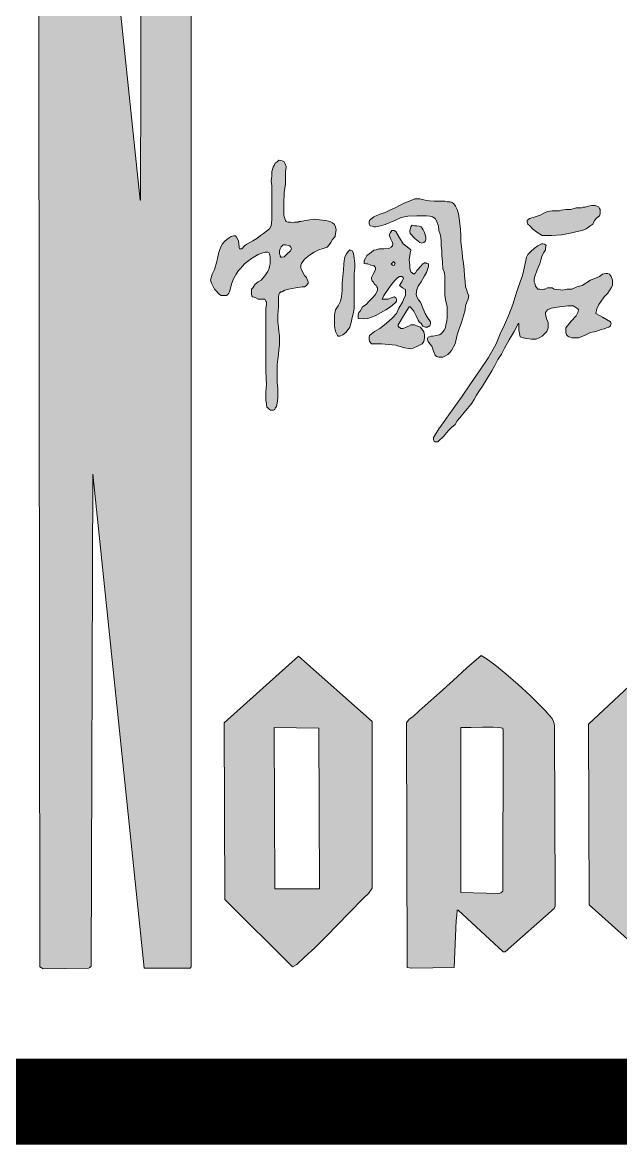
# Model space of a CAD drawing. Extents: x 24843 to 27502, y -10108 to -7552.
# Drawn here: x 27286.86 to 27293.83, y -9353.88 to -9340.81 of the extents above; entities that cross this region are included whole.
import ezdxf

# ---------------------------------------------------------------- set-up
doc = ezdxf.new("R2010")
doc.units = 0
doc.layers.get('0').update_dxf_attribs({"linetype": 'CONTINUOUS'})

msp = doc.modelspace()

# ---------------------------------------------------------------- hatches: boundary and pattern name
h = msp.add_hatch(color=1)
h.paths.add_polyline_path([(27294.898, -9348.321), (27295.324, -9348.643, 1.781679), (27283.007, -9345.907), (27283.402, -9345.392, -1.737502)])
h.paths.add_polyline_path([(27283.943, -9346.736), (27283.712, -9347.4, 0.097177), (27285.646, -9349.488), (27285.646, -9348.818, -0.098964)])
for points in [[(27288.83, -9337.076), (27288.83, -9337.042), (27288.823, -9337), (27288.83, -9336.909), (27288.823, -9336.819), (27288.802, -9336.806), (27288.781, -9336.799), (27288.72, -9336.812), (27288.657, -9336.827), (27288.601, -9336.846), (27288.587, -9336.846), (27288.566, -9336.854), (27288.531, -9336.854), (27288.504, -9336.862), (27288.427, -9336.875), (27288.35, -9336.903), (27288.33, -9336.903), (27288.302, -9336.909), (27288.274, -9336.924), (27288.261, -9336.938), (27288.253, -9336.965), (27288.253, -9336.993), (27288.24, -9342.875), (27288.233, -9342.875), (27287.649, -9337.258), (27287.649, -9337.195), (27287.625, -9337.14), (27287.592, -9337.153), (27287.565, -9337.167), (27287.46, -9337.208), (27287.294, -9337.285), (27287.211, -9337.321), (27287.134, -9337.355), (27287.079, -9337.39), (27287.058, -9337.41), (27287.051, -9337.458), (27287.051, -9337.507), (27287.064, -9351.81), (27287.106, -9351.831), (27287.634, -9351.824), (27287.649, -9351.818), (27287.662, -9351.803), (27287.683, -9346.067), (27288.281, -9351.824), (27288.796, -9351.824), (27288.817, -9351.824), (27288.83, -9351.81)], [(27294.073, -9350.378), (27295.143, -9350.378), (27295.143, -9349.745), (27294.073, -9349.745), (27294.073, -9349.036), (27295.151, -9349.015), (27295.151, -9349.008), (27295.137, -9348.994), (27294.288, -9348.209), (27293.461, -9348.98), (27293.468, -9351.086), (27294.282, -9351.818), (27295.143, -9351.038), (27294.073, -9351.038)]]:
    msp.add_hatch(color=0).paths.add_polyline_path(points)
h = msp.add_hatch(color=0)
h.paths.add_polyline_path([(27290.172, -9343.779), (27290.151, -9343.752), (27290.131, -9343.717), (27290.117, -9343.682), (27290.109, -9343.668), (27290.109, -9343.647), (27290.109, -9343.633), (27290.117, -9343.613), (27290.151, -9343.563), (27290.208, -9343.516), (27290.263, -9343.48), (27290.318, -9343.453), (27290.367, -9343.439), (27290.416, -9343.425), (27290.437, -9343.397), (27290.458, -9343.369), (27290.478, -9343.334), (27290.506, -9343.3), (27290.513, -9343.264), (27290.52, -9343.223), (27290.513, -9343.188), (27290.5, -9343.161), (27290.478, -9343.14), (27290.45, -9343.126), (27290.395, -9343.111), (27290.326, -9343.104), (27290.27, -9343.098), (27290.214, -9343.104), (27290.158, -9343.111), (27290.109, -9343.126), (27290.088, -9343.126), (27290.075, -9343.133), (27290.054, -9343.133), (27290.033, -9343.133), (27290.006, -9343.14), (27289.985, -9343.133), (27289.956, -9343.133), (27289.936, -9343.126), (27289.928, -9343.111), (27289.922, -9343.091), (27289.915, -9343.07), (27289.909, -9343.042), (27289.909, -9342.986), (27289.909, -9342.917), (27289.915, -9342.785), (27289.928, -9342.687), (27289.928, -9342.639), (27289.928, -9342.583), (27289.928, -9342.542), (27289.936, -9342.5), (27289.936, -9342.479), (27289.928, -9342.466), (27289.922, -9342.445), (27289.915, -9342.43), (27289.888, -9342.416), (27289.852, -9342.41), (27289.831, -9342.43), (27289.81, -9342.445), (27289.796, -9342.472), (27289.783, -9342.492), (27289.77, -9342.542), (27289.77, -9342.598), (27289.762, -9342.652), (27289.77, -9342.708), (27289.77, -9342.792), (27289.77, -9342.875), (27289.77, -9342.959), (27289.77, -9343.035), (27289.77, -9343.104), (27289.762, -9343.174), (27289.742, -9343.209), (27289.707, -9343.237), (27289.673, -9343.264), (27289.637, -9343.286), (27289.595, -9343.321), (27289.547, -9343.348), (27289.513, -9343.369), (27289.477, -9343.39), (27289.45, -9343.41), (27289.421, -9343.445), (27289.408, -9343.445), (27289.394, -9343.445), (27289.394, -9343.439), (27289.387, -9343.432), (27289.387, -9343.418), (27289.38, -9343.348), (27289.359, -9343.306), (27289.345, -9343.293), (27289.324, -9343.293), (27289.297, -9343.3), (27289.261, -9343.321), (27289.227, -9343.348), (27289.192, -9343.39), (27289.171, -9343.432), (27289.151, -9343.48), (27289.129, -9343.592), (27289.101, -9343.682), (27289.074, -9343.737), (27289.053, -9343.807), (27289.067, -9343.842), (27289.101, -9343.912), (27289.122, -9343.932), (27289.143, -9343.96), (27289.158, -9343.975), (27289.178, -9343.988), (27289.198, -9343.988), (27289.227, -9343.988), (27289.24, -9343.988), (27289.255, -9343.975), (27289.268, -9343.96), (27289.276, -9343.946), (27289.29, -9343.884), (27289.303, -9343.842), (27289.324, -9343.793), (27289.352, -9343.737), (27289.38, -9343.696), (27289.408, -9343.668), (27289.45, -9343.619), (27289.484, -9343.592), (27289.533, -9343.557), (27289.61, -9343.508), (27289.651, -9343.494), (27289.692, -9343.48), (27289.707, -9343.48), (27289.72, -9343.48), (27289.734, -9343.487), (27289.742, -9343.501), (27289.749, -9343.542), (27289.749, -9343.578), (27289.749, -9343.619), (27289.742, -9343.647), (27289.734, -9343.682), (27289.72, -9343.71), (27289.686, -9343.758), (27289.644, -9343.807), (27289.61, -9343.828), (27289.574, -9343.855), (27289.56, -9343.878), (27289.547, -9343.897), (27289.533, -9343.912), (27289.533, -9343.932), (27289.533, -9343.96), (27289.533, -9343.975), (27289.54, -9344.001), (27289.553, -9344.001), (27289.581, -9344.015), (27289.61, -9344.03), (27289.644, -9344.03), (27289.673, -9344.03), (27289.686, -9344.03), (27289.692, -9344.036), (27289.699, -9344.051), (27289.707, -9344.064), (27289.707, -9344.092), (27289.699, -9344.133), (27289.699, -9344.196), (27289.699, -9344.253), (27289.699, -9344.329), (27289.699, -9344.377), (27289.699, -9344.55), (27289.699, -9344.704), (27289.699, -9344.865), (27289.707, -9345.031), (27289.699, -9345.107), (27289.699, -9345.204), (27289.707, -9345.254), (27289.713, -9345.288), (27289.727, -9345.301), (27289.742, -9345.316), (27289.755, -9345.323), (27289.77, -9345.323), (27289.79, -9345.323), (27289.804, -9345.316), (27289.81, -9345.301), (27289.825, -9345.28), (27289.831, -9345.24), (27289.839, -9345.183), (27289.839, -9345.079), (27289.831, -9344.996), (27289.831, -9344.934), (27289.831, -9344.865), (27289.831, -9344.795), (27289.839, -9344.732), (27289.846, -9344.676), (27289.852, -9344.62), (27289.859, -9344.566), (27289.859, -9344.51), (27289.859, -9344.453), (27289.852, -9344.406), (27289.846, -9344.356), (27289.839, -9344.293), (27289.839, -9344.211), (27289.846, -9344.12), (27289.846, -9344.051), (27289.846, -9344.001), (27289.852, -9343.975), (27289.859, -9343.96), (27289.873, -9343.946), (27289.888, -9343.946), (27289.922, -9343.925), (27289.964, -9343.912), (27290.048, -9343.897), (27290.124, -9343.884), (27290.151, -9343.884), (27290.172, -9343.869), (27290.185, -9343.855), (27290.193, -9343.842), (27290.193, -9343.828), (27290.185, -9343.807)])
h.paths.add_polyline_path([(27289.888, -9343.542), (27289.873, -9343.542), (27289.867, -9343.529), (27289.867, -9343.516), (27289.859, -9343.501), (27289.859, -9343.466), (27289.867, -9343.445), (27289.88, -9343.418), (27289.902, -9343.397), (27289.928, -9343.397), (27289.964, -9343.403), (27289.978, -9343.41), (27289.985, -9343.418), (27289.991, -9343.425), (27289.999, -9343.439), (27289.985, -9343.466), (27289.949, -9343.501), (27289.915, -9343.536)], flags=16)
h = msp.add_hatch(color=0)
h.paths.add_polyline_path([(27290.729, -9343.946), (27290.729, -9343.884), (27290.729, -9343.807), (27290.729, -9343.731), (27290.736, -9343.668), (27290.736, -9343.613), (27290.729, -9343.55), (27290.723, -9343.494), (27290.707, -9343.466), (27290.68, -9343.453), (27290.66, -9343.473), (27290.638, -9343.501), (27290.624, -9343.529), (27290.617, -9343.557), (27290.61, -9343.619), (27290.603, -9343.689), (27290.597, -9343.765), (27290.59, -9343.842), (27290.59, -9343.925), (27290.583, -9344.001), (27290.569, -9344.051), (27290.541, -9344.107), (27290.513, -9344.154), (27290.5, -9344.211), (27290.5, -9344.266), (27290.5, -9344.343), (27290.513, -9344.406), (27290.534, -9344.453), (27290.541, -9344.46), (27290.562, -9344.46), (27290.597, -9344.447), (27290.631, -9344.419), (27290.66, -9344.384), (27290.68, -9344.356), (27290.694, -9344.301), (27290.707, -9344.245), (27290.723, -9344.183), (27290.729, -9344.133), (27290.729, -9344.078), (27290.729, -9344.03)])
h.paths.add_polyline_path([(27291.55, -9344.447), (27291.542, -9344.412), (27291.521, -9344.384), (27291.5, -9344.356), (27291.465, -9344.343), (27291.431, -9344.329), (27291.389, -9344.329), (27291.361, -9344.343), (27291.334, -9344.356), (27291.298, -9344.371), (27291.271, -9344.371), (27291.258, -9344.356), (27291.251, -9344.356), (27291.243, -9344.343), (27291.243, -9344.329), (27291.305, -9344.224), (27291.368, -9344.12), (27291.376, -9344.12), (27291.382, -9344.12), (27291.403, -9344.148), (27291.424, -9344.169), (27291.452, -9344.224), (27291.473, -9344.273), (27291.487, -9344.293), (27291.508, -9344.314), (27291.528, -9344.343), (27291.556, -9344.356), (27291.57, -9344.356), (27291.584, -9344.356), (27291.597, -9344.343), (27291.612, -9344.343), (27291.618, -9344.314), (27291.618, -9344.293), (27291.584, -9344.245), (27291.556, -9344.196), (27291.534, -9344.141), (27291.514, -9344.092), (27291.5, -9344.064), (27291.48, -9344.036), (27291.458, -9344.001), (27291.452, -9343.975), (27291.458, -9343.918), (27291.473, -9343.878), (27291.508, -9343.828), (27291.55, -9343.758), (27291.57, -9343.717), (27291.584, -9343.682), (27291.597, -9343.647), (27291.597, -9343.619), (27291.591, -9343.619), (27291.577, -9343.613), (27291.563, -9343.605), (27291.55, -9343.605), (27291.542, -9343.613), (27291.528, -9343.619), (27291.5, -9343.647), (27291.48, -9343.675), (27291.458, -9343.696), (27291.445, -9343.723), (27291.431, -9343.731), (27291.424, -9343.737), (27291.411, -9343.731), (27291.403, -9343.723), (27291.389, -9343.71), (27291.382, -9343.689), (27291.376, -9343.661), (27291.376, -9343.633), (27291.368, -9343.57), (27291.376, -9343.522), (27291.382, -9343.494), (27291.389, -9343.46), (27291.389, -9343.453), (27291.348, -9343.418), (27291.298, -9343.383), (27291.258, -9343.313), (27291.216, -9343.243), (27291.195, -9343.23), (27291.166, -9343.23), (27291.153, -9343.251), (27291.138, -9343.279), (27291.153, -9343.321), (27291.174, -9343.369), (27291.181, -9343.39), (27291.174, -9343.41), (27291.159, -9343.425), (27291.132, -9343.439), (27291.076, -9343.445), (27291.021, -9343.445), (27290.986, -9343.453), (27290.959, -9343.46), (27290.93, -9343.48), (27290.902, -9343.501), (27290.875, -9343.522), (27290.86, -9343.55), (27290.846, -9343.578), (27290.846, -9343.613), (27290.868, -9343.619), (27290.889, -9343.619), (27290.923, -9343.633), (27290.959, -9343.639), (27290.965, -9343.647), (27290.978, -9343.661), (27290.978, -9343.675), (27290.978, -9343.689), (27290.952, -9343.737), (27290.93, -9343.779), (27290.93, -9343.793), (27290.937, -9343.815), (27290.952, -9343.828), (27290.965, -9343.855), (27290.986, -9343.869), (27290.993, -9343.884), (27290.999, -9343.897), (27290.999, -9343.925), (27290.978, -9343.975), (27290.944, -9344.015), (27290.902, -9344.051), (27290.868, -9344.092), (27290.826, -9344.12), (27290.799, -9344.169), (27290.784, -9344.183), (27290.777, -9344.211), (27290.777, -9344.238), (27290.777, -9344.253), (27290.833, -9344.259), (27290.889, -9344.253), (27290.972, -9344.224), (27291.098, -9344.154), (27291.153, -9344.12), (27291.201, -9344.078), (27291.216, -9344.064), (27291.222, -9344.051), (27291.222, -9344.03), (27291.216, -9344.015), (27291.195, -9344.001), (27291.159, -9344.015), (27291.125, -9344.03), (27291.098, -9344.03), (27291.076, -9344.03), (27291.056, -9344.03), (27291.076, -9343.988), (27291.125, -9343.912), (27291.174, -9343.842), (27291.208, -9343.807), (27291.229, -9343.786), (27291.258, -9343.765), (27291.271, -9343.765), (27291.285, -9343.765), (27291.298, -9343.779), (27291.305, -9343.786), (27291.285, -9343.828), (27291.258, -9343.869), (27291.292, -9343.897), (27291.327, -9343.918), (27291.327, -9343.946), (27291.327, -9343.988), (27291.313, -9344.015), (27291.292, -9344.064), (27291.251, -9344.133), (27291.222, -9344.196), (27291.181, -9344.245), (27291.132, -9344.287), (27291.083, -9344.329), (27291.028, -9344.371), (27290.965, -9344.406), (27290.909, -9344.453), (27290.902, -9344.474), (27290.902, -9344.495), (27290.909, -9344.523), (27290.917, -9344.53), (27290.93, -9344.55), (27290.944, -9344.55), (27290.993, -9344.55), (27291.049, -9344.55), (27291.132, -9344.558), (27291.216, -9344.566), (27291.298, -9344.592), (27291.382, -9344.607), (27291.417, -9344.6), (27291.473, -9344.572), (27291.521, -9344.55), (27291.542, -9344.523), (27291.55, -9344.482)])
h.paths.add_polyline_path([(27291.195, -9343.639), (27291.174, -9343.633), (27291.159, -9343.619), (27291.174, -9343.605), (27291.188, -9343.592), (27291.201, -9343.605), (27291.208, -9343.613), (27291.201, -9343.619)], flags=16)
h.paths.add_polyline_path([(27291.952, -9343.091), (27291.946, -9343.035), (27291.931, -9342.986), (27291.91, -9342.944), (27291.889, -9342.917), (27291.87, -9342.904), (27291.848, -9342.897), (27291.813, -9342.897), (27291.786, -9342.889), (27291.716, -9342.889), (27291.66, -9342.889), (27291.605, -9342.882), (27291.556, -9342.875), (27291.494, -9342.862), (27291.437, -9342.862), (27291.382, -9342.882), (27291.327, -9342.904), (27291.271, -9342.931), (27291.208, -9342.965), (27291.146, -9342.994), (27291.083, -9343.022), (27291.041, -9343.035), (27290.999, -9343.049), (27290.959, -9343.07), (27290.923, -9343.098), (27290.909, -9343.111), (27290.902, -9343.126), (27290.902, -9343.146), (27290.909, -9343.161), (27290.917, -9343.174), (27290.937, -9343.18), (27290.959, -9343.188), (27290.978, -9343.188), (27291.035, -9343.174), (27291.09, -9343.161), (27291.201, -9343.111), (27291.278, -9343.077), (27291.355, -9343.064), (27291.458, -9343.057), (27291.514, -9343.057), (27291.57, -9343.057), (27291.612, -9343.064), (27291.64, -9343.07), (27291.674, -9343.091), (27291.694, -9343.126), (27291.71, -9343.18), (27291.716, -9343.23), (27291.73, -9343.272), (27291.737, -9343.306), (27291.744, -9343.356), (27291.744, -9343.41), (27291.751, -9343.466), (27291.751, -9343.516), (27291.757, -9343.598), (27291.764, -9343.675), (27291.779, -9343.71), (27291.786, -9343.752), (27291.786, -9343.786), (27291.786, -9343.815), (27291.786, -9343.897), (27291.786, -9343.988), (27291.799, -9344.051), (27291.813, -9344.12), (27291.813, -9344.148), (27291.813, -9344.183), (27291.813, -9344.238), (27291.807, -9344.287), (27291.799, -9344.329), (27291.792, -9344.363), (27291.779, -9344.39), (27291.764, -9344.412), (27291.744, -9344.433), (27291.723, -9344.447), (27291.688, -9344.453), (27291.647, -9344.46), (27291.626, -9344.46), (27291.605, -9344.468), (27291.591, -9344.474), (27291.584, -9344.489), (27291.584, -9344.503), (27291.591, -9344.523), (27291.612, -9344.55), (27291.633, -9344.579), (27291.653, -9344.635), (27291.677, -9344.689), (27291.681, -9344.689), (27291.694, -9344.697), (27291.716, -9344.704), (27291.744, -9344.704), (27291.764, -9344.704), (27291.792, -9344.689), (27291.82, -9344.676), (27291.841, -9344.655), (27291.862, -9344.628), (27291.904, -9344.55), (27291.931, -9344.447), (27291.952, -9344.377), (27291.98, -9344.301), (27292.002, -9344.224), (27292.022, -9344.154), (27292.028, -9344.107), (27292.043, -9344.064), (27292.056, -9344.03), (27292.064, -9343.988), (27292.049, -9343.96), (27292.043, -9343.925), (27292.028, -9343.884), (27292.022, -9343.828), (27292.015, -9343.758), (27292.009, -9343.682), (27292.002, -9343.613), (27291.993, -9343.542), (27291.987, -9343.48), (27291.98, -9343.418), (27291.973, -9343.362), (27291.973, -9343.3), (27291.967, -9343.209)])
h.paths.add_polyline_path([(27291.521, -9343.203), (27291.508, -9343.188), (27291.487, -9343.18), (27291.458, -9343.174), (27291.431, -9343.174), (27291.403, -9343.167), (27291.389, -9343.188), (27291.382, -9343.216), (27291.376, -9343.237), (27291.382, -9343.264), (27291.437, -9343.321), (27291.494, -9343.369), (27291.514, -9343.376), (27291.542, -9343.369), (27291.556, -9343.356), (27291.563, -9343.334), (27291.563, -9343.306), (27291.556, -9343.279), (27291.55, -9343.251), (27291.534, -9343.223)], flags=17)
h = msp.add_hatch(color=0)
h.paths.add_polyline_path([(27293.531, -9343.111), (27293.558, -9343.083), (27293.587, -9343.057), (27293.594, -9343.035), (27293.594, -9343.007), (27293.594, -9342.986), (27293.587, -9342.973), (27293.579, -9342.959), (27293.565, -9342.951), (27293.537, -9342.938), (27293.495, -9342.938), (27293.461, -9342.944), (27293.419, -9342.959), (27293.398, -9342.959), (27293.378, -9342.965), (27293.316, -9342.965), (27293.253, -9342.986), (27293.196, -9342.986), (27293.141, -9342.994), (27293.12, -9343.001), (27293.093, -9343.001), (27293.037, -9343.001), (27292.981, -9343.007), (27292.939, -9343.028), (27292.898, -9343.049), (27292.863, -9343.064), (27292.814, -9343.077), (27292.773, -9343.091), (27292.744, -9343.111), (27292.744, -9343.133), (27292.752, -9343.154), (27292.78, -9343.18), (27292.807, -9343.209), (27292.87, -9343.258), (27292.92, -9343.286), (27292.974, -9343.286), (27293.03, -9343.286), (27293.149, -9343.279), (27293.266, -9343.258), (27293.329, -9343.243), (27293.385, -9343.23), (27293.434, -9343.209), (27293.476, -9343.18), (27293.511, -9343.154)])
h.paths.add_polyline_path([(27293.03, -9344.133), (27293.12, -9344.12), (27293.219, -9344.107), (27293.28, -9344.107), (27293.301, -9344.12), (27293.322, -9344.133), (27293.335, -9344.141), (27293.343, -9344.154), (27293.335, -9344.183), (27293.316, -9344.224), (27293.259, -9344.287), (27293.211, -9344.343), (27293.196, -9344.363), (27293.196, -9344.39), (27293.196, -9344.419), (27293.203, -9344.447), (27293.219, -9344.46), (27293.232, -9344.468), (27293.246, -9344.474), (27293.266, -9344.482), (27293.301, -9344.482), (27293.343, -9344.482), (27293.413, -9344.453), (27293.482, -9344.419), (27293.545, -9344.406), (27293.608, -9344.384), (27293.642, -9344.377), (27293.67, -9344.363), (27293.697, -9344.356), (27293.712, -9344.343), (27293.725, -9344.314), (27293.718, -9344.293), (27293.621, -9344.238), (27293.545, -9344.196), (27293.558, -9344.141), (27293.579, -9344.092), (27293.608, -9344.051), (27293.642, -9344.001), (27293.684, -9343.96), (27293.725, -9343.897), (27293.74, -9343.869), (27293.74, -9343.828), (27293.74, -9343.807), (27293.725, -9343.765), (27293.718, -9343.752), (27293.705, -9343.737), (27293.684, -9343.731), (27293.663, -9343.731), (27293.621, -9343.737), (27293.587, -9343.765), (27293.482, -9343.807), (27293.385, -9343.869), (27293.322, -9343.884), (27293.266, -9343.912), (27293.211, -9343.912), (27293.162, -9343.925), (27293.106, -9343.918), (27293.059, -9343.912), (27293.037, -9343.897), (27293.009, -9343.897), (27292.981, -9343.897), (27292.954, -9343.912), (27292.939, -9343.912), (27292.92, -9343.918), (27292.891, -9343.912), (27292.87, -9343.912), (27292.857, -9343.897), (27292.842, -9343.878), (27292.836, -9343.842), (27292.828, -9343.828), (27292.828, -9343.793), (27292.836, -9343.765), (27292.863, -9343.689), (27292.891, -9343.619), (27292.904, -9343.57), (27292.92, -9343.522), (27292.939, -9343.487), (27292.96, -9343.453), (27292.96, -9343.432), (27292.967, -9343.403), (27292.96, -9343.397), (27292.946, -9343.39), (27292.926, -9343.383), (27292.912, -9343.383), (27292.87, -9343.41), (27292.828, -9343.439), (27292.787, -9343.473), (27292.752, -9343.508), (27292.738, -9343.542), (27292.731, -9343.578), (27292.71, -9343.668), (27292.69, -9343.752), (27292.662, -9343.828), (27292.634, -9343.918), (27292.606, -9344.001), (27292.578, -9344.092), (27292.53, -9344.211), (27292.481, -9344.329), (27292.432, -9344.433), (27292.384, -9344.55), (27292.293, -9344.711), (27292.188, -9344.865), (27292.085, -9345.017), (27291.98, -9345.17), (27291.931, -9345.24), (27291.883, -9345.309), (27291.834, -9345.378), (27291.779, -9345.455), (27291.716, -9345.539), (27291.66, -9345.629), (27291.653, -9345.642), (27291.653, -9345.657), (27291.653, -9345.67), (27291.66, -9345.684), (27291.674, -9345.692), (27291.688, -9345.692), (27291.702, -9345.692), (27291.71, -9345.684), (27291.771, -9345.629), (27291.827, -9345.559), (27291.862, -9345.524), (27291.904, -9345.49), (27291.931, -9345.448), (27291.959, -9345.413), (27292.028, -9345.33), (27292.091, -9345.254), (27292.126, -9345.198), (27292.154, -9345.148), (27292.188, -9345.094), (27292.223, -9345.044), (27292.279, -9344.954), (27292.335, -9344.865), (27292.369, -9344.802), (27292.405, -9344.732), (27292.445, -9344.669), (27292.481, -9344.6), (27292.537, -9344.503), (27292.592, -9344.406), (27292.62, -9344.356), (27292.641, -9344.314), (27292.647, -9344.314), (27292.647, -9344.39), (27292.662, -9344.468), (27292.697, -9344.482), (27292.738, -9344.489), (27292.794, -9344.495), (27292.849, -9344.495), (27292.884, -9344.482), (27292.92, -9344.46), (27292.946, -9344.433), (27292.974, -9344.406), (27292.989, -9344.363), (27292.989, -9344.329), (27292.989, -9344.301), (27292.974, -9344.266), (27292.967, -9344.238), (27292.96, -9344.211), (27292.96, -9344.183), (27292.981, -9344.154)])
h = msp.add_hatch(color=0)
h.paths.add_polyline_path([(27290.937, -9348.952), (27290.082, -9348.188), (27289.214, -9348.966), (27289.22, -9351.023), (27290.012, -9351.81), (27290.061, -9351.782), (27290.151, -9351.698), (27290.27, -9351.588), (27290.402, -9351.456), (27290.666, -9351.183), (27290.84, -9351.004), (27290.896, -9350.954), (27290.937, -9350.892)])
h.paths.add_polyline_path([(27289.796, -9349.022), (27290.318, -9349.029), (27290.326, -9350.9), (27289.804, -9350.9)], flags=16)
h = msp.add_hatch(color=0)
h.paths.add_polyline_path([(27293.065, -9349.036), (27293.065, -9348.994), (27293.051, -9348.952), (27293.037, -9348.917), (27293.002, -9348.876), (27292.96, -9348.827), (27292.904, -9348.771), (27292.78, -9348.647), (27292.641, -9348.521), (27292.495, -9348.395), (27292.369, -9348.291), (27292.266, -9348.215), (27292.209, -9348.181), (27292.043, -9348.327), (27291.883, -9348.472), (27291.723, -9348.618), (27291.556, -9348.765), (27291.487, -9348.827), (27291.411, -9348.897), (27291.368, -9348.925), (27291.34, -9348.966), (27291.348, -9351.818), (27291.396, -9351.824), (27291.896, -9351.818), (27291.917, -9351.268), (27291.925, -9351.212), (27291.931, -9351.149), (27291.939, -9351.149), (27292.467, -9351.636), (27292.487, -9351.636), (27293.059, -9351.129), (27293.072, -9351.101), (27293.072, -9351.06), (27293.072, -9351.017), (27293.072, -9350.983)])
h.paths.add_polyline_path([(27291.973, -9350.941), (27291.973, -9349.029), (27291.973, -9349.022), (27292.091, -9349.022), (27292.223, -9349.015), (27292.285, -9349.015), (27292.348, -9349.015), (27292.411, -9349.022), (27292.461, -9349.029), (27292.467, -9349.057), (27292.467, -9349.084), (27292.461, -9350.927), (27292.439, -9350.947), (27292.418, -9350.954)], flags=16)

# ---------------------------------------------------------------- linework, layer by layer
at = {"const_width": 1}
msp.add_lwpolyline([(26651.257, -9353.38), (27457.257, -9353.38), (27457.257, -8779.38), (26651.257, -8779.38)], close=True, dxfattribs=at)
at = {"color": 0, "lineweight": 0}
for points in [[(27288.83, -9337.076), (27288.83, -9351.81), (27288.817, -9351.824), (27288.796, -9351.824), (27288.281, -9351.824), (27287.683, -9346.067), (27287.662, -9351.803), (27287.649, -9351.818), (27287.634, -9351.824), (27287.106, -9351.831), (27287.064, -9351.81), (27287.051, -9337.507)], [(27287.649, -9337.258), (27288.233, -9342.875), (27288.24, -9342.875), (27288.253, -9336.993)]]:
    msp.add_lwpolyline(points, dxfattribs=at)
for points in [[(27289.852, -9342.41), (27289.888, -9342.416), (27289.915, -9342.43), (27289.922, -9342.445), (27289.928, -9342.466), (27289.936, -9342.479), (27289.936, -9342.5), (27289.928, -9342.542), (27289.928, -9342.583), (27289.928, -9342.639), (27289.928, -9342.687), (27289.915, -9342.785), (27289.909, -9342.917), (27289.909, -9342.986), (27289.909, -9343.042), (27289.915, -9343.07), (27289.922, -9343.091), (27289.928, -9343.111), (27289.936, -9343.126), (27289.956, -9343.133), (27289.985, -9343.133), (27290.006, -9343.14), (27290.033, -9343.133), (27290.054, -9343.133), (27290.075, -9343.133), (27290.088, -9343.126), (27290.109, -9343.126), (27290.158, -9343.111), (27290.214, -9343.104), (27290.27, -9343.098), (27290.326, -9343.104), (27290.395, -9343.111), (27290.45, -9343.126), (27290.478, -9343.14), (27290.5, -9343.161), (27290.513, -9343.188), (27290.52, -9343.223), (27290.513, -9343.264), (27290.506, -9343.3), (27290.478, -9343.334), (27290.458, -9343.369), (27290.437, -9343.397), (27290.416, -9343.425), (27290.367, -9343.439), (27290.318, -9343.453), (27290.263, -9343.48), (27290.208, -9343.516), (27290.151, -9343.563), (27290.117, -9343.613), (27290.109, -9343.633), (27290.109, -9343.647), (27290.109, -9343.668), (27290.117, -9343.682), (27290.131, -9343.717), (27290.151, -9343.752), (27290.172, -9343.779), (27290.185, -9343.807), (27290.193, -9343.828), (27290.193, -9343.842), (27290.185, -9343.855), (27290.172, -9343.869), (27290.151, -9343.884), (27290.124, -9343.884), (27290.048, -9343.897), (27289.964, -9343.912), (27289.922, -9343.925), (27289.888, -9343.946), (27289.873, -9343.946), (27289.859, -9343.96), (27289.852, -9343.975), (27289.846, -9344.001), (27289.846, -9344.051), (27289.846, -9344.12), (27289.839, -9344.211), (27289.839, -9344.293), (27289.846, -9344.356), (27289.852, -9344.406), (27289.859, -9344.453), (27289.859, -9344.51), (27289.859, -9344.566), (27289.852, -9344.62), (27289.846, -9344.676), (27289.839, -9344.732), (27289.831, -9344.795), (27289.831, -9344.865), (27289.831, -9344.934), (27289.831, -9344.996), (27289.839, -9345.079), (27289.839, -9345.183), (27289.831, -9345.24), (27289.825, -9345.28), (27289.81, -9345.301), (27289.804, -9345.316), (27289.79, -9345.323), (27289.77, -9345.323), (27289.755, -9345.323), (27289.742, -9345.316), (27289.727, -9345.301), (27289.713, -9345.288), (27289.707, -9345.254), (27289.699, -9345.204), (27289.699, -9345.107), (27289.707, -9345.031), (27289.699, -9344.865), (27289.699, -9344.704), (27289.699, -9344.55), (27289.699, -9344.377), (27289.699, -9344.329), (27289.699, -9344.253), (27289.699, -9344.196), (27289.699, -9344.133), (27289.707, -9344.092), (27289.707, -9344.064), (27289.699, -9344.051), (27289.692, -9344.036), (27289.686, -9344.03), (27289.673, -9344.03), (27289.644, -9344.03), (27289.61, -9344.03), (27289.581, -9344.015), (27289.553, -9344.001), (27289.54, -9344.001), (27289.533, -9343.975), (27289.533, -9343.96), (27289.533, -9343.932), (27289.533, -9343.912), (27289.547, -9343.897), (27289.56, -9343.878), (27289.574, -9343.855), (27289.61, -9343.828), (27289.644, -9343.807), (27289.686, -9343.758), (27289.72, -9343.71), (27289.734, -9343.682), (27289.742, -9343.647), (27289.749, -9343.619), (27289.749, -9343.578), (27289.749, -9343.542), (27289.742, -9343.501), (27289.734, -9343.487), (27289.72, -9343.48), (27289.707, -9343.48), (27289.692, -9343.48), (27289.651, -9343.494), (27289.61, -9343.508), (27289.533, -9343.557), (27289.484, -9343.592), (27289.45, -9343.619), (27289.408, -9343.668), (27289.38, -9343.696), (27289.352, -9343.737), (27289.324, -9343.793), (27289.303, -9343.842), (27289.29, -9343.884), (27289.276, -9343.946), (27289.268, -9343.96), (27289.255, -9343.975), (27289.24, -9343.988), (27289.227, -9343.988), (27289.198, -9343.988), (27289.178, -9343.988), (27289.158, -9343.975), (27289.143, -9343.96), (27289.122, -9343.932), (27289.101, -9343.912), (27289.067, -9343.842), (27289.053, -9343.807), (27289.074, -9343.737), (27289.101, -9343.682), (27289.129, -9343.592), (27289.151, -9343.48), (27289.171, -9343.432), (27289.192, -9343.39), (27289.227, -9343.348), (27289.261, -9343.321), (27289.297, -9343.3), (27289.324, -9343.293), (27289.345, -9343.293), (27289.359, -9343.306), (27289.38, -9343.348), (27289.387, -9343.418), (27289.387, -9343.432), (27289.394, -9343.439), (27289.394, -9343.445), (27289.408, -9343.445), (27289.421, -9343.445), (27289.45, -9343.41), (27289.477, -9343.39), (27289.513, -9343.369), (27289.547, -9343.348), (27289.595, -9343.321), (27289.637, -9343.286), (27289.673, -9343.264), (27289.707, -9343.237), (27289.742, -9343.209), (27289.762, -9343.174), (27289.77, -9343.104), (27289.77, -9343.035), (27289.77, -9342.959), (27289.77, -9342.875), (27289.77, -9342.792), (27289.77, -9342.708), (27289.762, -9342.652), (27289.77, -9342.598), (27289.77, -9342.542), (27289.783, -9342.492), (27289.796, -9342.472), (27289.81, -9342.445), (27289.831, -9342.43), (27289.852, -9342.41)], [(27291.437, -9342.862), (27291.494, -9342.862), (27291.556, -9342.875), (27291.605, -9342.882), (27291.66, -9342.889), (27291.716, -9342.889), (27291.786, -9342.889), (27291.813, -9342.897), (27291.848, -9342.897), (27291.87, -9342.904), (27291.889, -9342.917), (27291.91, -9342.944), (27291.931, -9342.986), (27291.946, -9343.035), (27291.952, -9343.091), (27291.967, -9343.209), (27291.973, -9343.3), (27291.973, -9343.362), (27291.98, -9343.418), (27291.987, -9343.48), (27291.993, -9343.542), (27292.002, -9343.613), (27292.009, -9343.682), (27292.015, -9343.758), (27292.022, -9343.828), (27292.028, -9343.884), (27292.043, -9343.925), (27292.049, -9343.96), (27292.064, -9343.988), (27292.056, -9344.03), (27292.043, -9344.064), (27292.028, -9344.107), (27292.022, -9344.154), (27292.002, -9344.224), (27291.98, -9344.301), (27291.952, -9344.377), (27291.931, -9344.447), (27291.904, -9344.55), (27291.862, -9344.628), (27291.841, -9344.655), (27291.82, -9344.676), (27291.792, -9344.689), (27291.764, -9344.704), (27291.744, -9344.704), (27291.716, -9344.704), (27291.694, -9344.697), (27291.681, -9344.689), (27291.674, -9344.689), (27291.674, -9344.683), (27291.653, -9344.635), (27291.633, -9344.579), (27291.612, -9344.55), (27291.591, -9344.523), (27291.584, -9344.503), (27291.584, -9344.489), (27291.591, -9344.474), (27291.605, -9344.468), (27291.626, -9344.46), (27291.647, -9344.46), (27291.688, -9344.453), (27291.723, -9344.447), (27291.744, -9344.433), (27291.764, -9344.412), (27291.779, -9344.39), (27291.792, -9344.363), (27291.799, -9344.329), (27291.807, -9344.287), (27291.813, -9344.238), (27291.813, -9344.183), (27291.813, -9344.148), (27291.813, -9344.12), (27291.799, -9344.051), (27291.786, -9343.988), (27291.786, -9343.897), (27291.786, -9343.815), (27291.786, -9343.786), (27291.786, -9343.752), (27291.779, -9343.71), (27291.764, -9343.675), (27291.757, -9343.598), (27291.751, -9343.516), (27291.751, -9343.466), (27291.744, -9343.41), (27291.744, -9343.356), (27291.737, -9343.306), (27291.73, -9343.272), (27291.716, -9343.23), (27291.71, -9343.18), (27291.694, -9343.126), (27291.674, -9343.091), (27291.64, -9343.07), (27291.612, -9343.064), (27291.57, -9343.057), (27291.514, -9343.057), (27291.458, -9343.057), (27291.355, -9343.064), (27291.278, -9343.077), (27291.201, -9343.111), (27291.09, -9343.161), (27291.035, -9343.174), (27290.978, -9343.188), (27290.959, -9343.188), (27290.937, -9343.18), (27290.917, -9343.174), (27290.909, -9343.161), (27290.902, -9343.146), (27290.902, -9343.126), (27290.909, -9343.111), (27290.923, -9343.098), (27290.959, -9343.07), (27290.999, -9343.049), (27291.041, -9343.035), (27291.083, -9343.022), (27291.146, -9342.994), (27291.208, -9342.965), (27291.271, -9342.931), (27291.327, -9342.904), (27291.382, -9342.882), (27291.437, -9342.862)], [(27293.495, -9342.938), (27293.537, -9342.938), (27293.565, -9342.951), (27293.579, -9342.959), (27293.587, -9342.973), (27293.594, -9342.986), (27293.594, -9343.007), (27293.594, -9343.035), (27293.587, -9343.057), (27293.558, -9343.083), (27293.531, -9343.111), (27293.511, -9343.154), (27293.476, -9343.18), (27293.434, -9343.209), (27293.385, -9343.23), (27293.329, -9343.243), (27293.266, -9343.258), (27293.149, -9343.279), (27293.03, -9343.286), (27292.974, -9343.286), (27292.92, -9343.286), (27292.87, -9343.258), (27292.807, -9343.209), (27292.78, -9343.18), (27292.752, -9343.154), (27292.744, -9343.133), (27292.744, -9343.111), (27292.773, -9343.091), (27292.814, -9343.077), (27292.863, -9343.064), (27292.898, -9343.049), (27292.939, -9343.028), (27292.981, -9343.007), (27293.037, -9343.001), (27293.093, -9343.001), (27293.12, -9343.001), (27293.141, -9342.994), (27293.196, -9342.986), (27293.253, -9342.986), (27293.316, -9342.965), (27293.378, -9342.965), (27293.398, -9342.959), (27293.419, -9342.959), (27293.461, -9342.944), (27293.495, -9342.938)], [(27291.166, -9343.23), (27291.195, -9343.23), (27291.216, -9343.243), (27291.258, -9343.313), (27291.298, -9343.383), (27291.348, -9343.418), (27291.389, -9343.453), (27291.389, -9343.46), (27291.382, -9343.494), (27291.376, -9343.522), (27291.368, -9343.57), (27291.376, -9343.633), (27291.376, -9343.661), (27291.382, -9343.689), (27291.389, -9343.71), (27291.403, -9343.723), (27291.411, -9343.731), (27291.424, -9343.737), (27291.431, -9343.731), (27291.445, -9343.723), (27291.458, -9343.696), (27291.48, -9343.675), (27291.5, -9343.647), (27291.528, -9343.619), (27291.542, -9343.613), (27291.55, -9343.605), (27291.563, -9343.605), (27291.577, -9343.613), (27291.591, -9343.619), (27291.597, -9343.619), (27291.597, -9343.647), (27291.584, -9343.682), (27291.57, -9343.717), (27291.55, -9343.758), (27291.508, -9343.828), (27291.473, -9343.878), (27291.458, -9343.918), (27291.452, -9343.975), (27291.458, -9344.001), (27291.48, -9344.036), (27291.5, -9344.064), (27291.514, -9344.092), (27291.534, -9344.141), (27291.556, -9344.196), (27291.584, -9344.245), (27291.618, -9344.293), (27291.618, -9344.314), (27291.612, -9344.343), (27291.597, -9344.343), (27291.584, -9344.356), (27291.57, -9344.356), (27291.556, -9344.356), (27291.528, -9344.343), (27291.508, -9344.314), (27291.487, -9344.293), (27291.473, -9344.273), (27291.452, -9344.224), (27291.424, -9344.169), (27291.403, -9344.148), (27291.382, -9344.12), (27291.376, -9344.12), (27291.368, -9344.12), (27291.305, -9344.224), (27291.243, -9344.329), (27291.243, -9344.343), (27291.251, -9344.356), (27291.258, -9344.356), (27291.271, -9344.371), (27291.298, -9344.371), (27291.334, -9344.356), (27291.361, -9344.343), (27291.389, -9344.329), (27291.431, -9344.329), (27291.465, -9344.343), (27291.5, -9344.356), (27291.521, -9344.384), (27291.542, -9344.412), (27291.55, -9344.447), (27291.55, -9344.482), (27291.542, -9344.523), (27291.521, -9344.55), (27291.473, -9344.572), (27291.417, -9344.6), (27291.382, -9344.607), (27291.298, -9344.592), (27291.216, -9344.566), (27291.132, -9344.558), (27291.049, -9344.55), (27290.993, -9344.55), (27290.944, -9344.55), (27290.93, -9344.55), (27290.917, -9344.53), (27290.909, -9344.523), (27290.902, -9344.495), (27290.902, -9344.474), (27290.909, -9344.453), (27290.965, -9344.406), (27291.028, -9344.371), (27291.083, -9344.329), (27291.132, -9344.287), (27291.181, -9344.245), (27291.222, -9344.196), (27291.251, -9344.133), (27291.292, -9344.064), (27291.313, -9344.015), (27291.327, -9343.988), (27291.327, -9343.946), (27291.327, -9343.918), (27291.292, -9343.897), (27291.258, -9343.869), (27291.285, -9343.828), (27291.305, -9343.786), (27291.298, -9343.779), (27291.285, -9343.765), (27291.271, -9343.765), (27291.258, -9343.765), (27291.229, -9343.786), (27291.208, -9343.807), (27291.174, -9343.842), (27291.125, -9343.912), (27291.076, -9343.988), (27291.056, -9344.03), (27291.076, -9344.03), (27291.098, -9344.03), (27291.125, -9344.03), (27291.159, -9344.015), (27291.195, -9344.001), (27291.216, -9344.015), (27291.222, -9344.03), (27291.222, -9344.051), (27291.216, -9344.064), (27291.201, -9344.078), (27291.153, -9344.12), (27291.098, -9344.154), (27290.972, -9344.224), (27290.889, -9344.253), (27290.833, -9344.259), (27290.777, -9344.253), (27290.777, -9344.238), (27290.777, -9344.211), (27290.784, -9344.183), (27290.799, -9344.169), (27290.826, -9344.12), (27290.868, -9344.092), (27290.902, -9344.051), (27290.944, -9344.015), (27290.978, -9343.975), (27290.999, -9343.925), (27290.999, -9343.897), (27290.993, -9343.884), (27290.986, -9343.869), (27290.965, -9343.855), (27290.952, -9343.828), (27290.937, -9343.815), (27290.93, -9343.793), (27290.93, -9343.779), (27290.952, -9343.737), (27290.978, -9343.689), (27290.978, -9343.675), (27290.978, -9343.661), (27290.965, -9343.647), (27290.959, -9343.639), (27290.923, -9343.633), (27290.889, -9343.619), (27290.868, -9343.619), (27290.846, -9343.613), (27290.846, -9343.578), (27290.86, -9343.55), (27290.875, -9343.522), (27290.902, -9343.501), (27290.93, -9343.48), (27290.959, -9343.46), (27290.986, -9343.453), (27291.021, -9343.445), (27291.076, -9343.445), (27291.132, -9343.439), (27291.159, -9343.425), (27291.174, -9343.41), (27291.181, -9343.39), (27291.174, -9343.369), (27291.153, -9343.321), (27291.138, -9343.279), (27291.153, -9343.251), (27291.166, -9343.23)], [(27291.403, -9343.167), (27291.431, -9343.174), (27291.458, -9343.174), (27291.487, -9343.18), (27291.508, -9343.188), (27291.521, -9343.203), (27291.534, -9343.223), (27291.55, -9343.251), (27291.556, -9343.279), (27291.563, -9343.306), (27291.563, -9343.334), (27291.556, -9343.356), (27291.542, -9343.369), (27291.514, -9343.376), (27291.494, -9343.369), (27291.437, -9343.321), (27291.382, -9343.264), (27291.376, -9343.237), (27291.382, -9343.216), (27291.389, -9343.188), (27291.403, -9343.167)], [(27289.902, -9343.397), (27289.88, -9343.418), (27289.867, -9343.445), (27289.859, -9343.466), (27289.859, -9343.501), (27289.867, -9343.516), (27289.867, -9343.529), (27289.873, -9343.542), (27289.888, -9343.542), (27289.915, -9343.536), (27289.949, -9343.501), (27289.985, -9343.466), (27289.999, -9343.439), (27289.991, -9343.425), (27289.985, -9343.418), (27289.978, -9343.41), (27289.964, -9343.403), (27289.928, -9343.397), (27289.902, -9343.397)], [(27290.68, -9343.453), (27290.707, -9343.466), (27290.723, -9343.494), (27290.729, -9343.55), (27290.736, -9343.613), (27290.736, -9343.668), (27290.729, -9343.731), (27290.729, -9343.807), (27290.729, -9343.884), (27290.729, -9343.946), (27290.729, -9344.03), (27290.729, -9344.078), (27290.729, -9344.133), (27290.723, -9344.183), (27290.707, -9344.245), (27290.694, -9344.301), (27290.68, -9344.356), (27290.66, -9344.384), (27290.631, -9344.419), (27290.597, -9344.447), (27290.562, -9344.46), (27290.541, -9344.46), (27290.534, -9344.453), (27290.513, -9344.406), (27290.5, -9344.343), (27290.5, -9344.266), (27290.5, -9344.211), (27290.513, -9344.154), (27290.541, -9344.107), (27290.569, -9344.051), (27290.583, -9344.001), (27290.59, -9343.925), (27290.59, -9343.842), (27290.597, -9343.765), (27290.603, -9343.689), (27290.61, -9343.619), (27290.617, -9343.557), (27290.624, -9343.529), (27290.638, -9343.501), (27290.66, -9343.473), (27290.68, -9343.453)], [(27292.912, -9343.383), (27292.926, -9343.383), (27292.946, -9343.39), (27292.96, -9343.397), (27292.967, -9343.403), (27292.96, -9343.432), (27292.96, -9343.453), (27292.939, -9343.487), (27292.92, -9343.522), (27292.904, -9343.57), (27292.891, -9343.619), (27292.863, -9343.689), (27292.836, -9343.765), (27292.828, -9343.793), (27292.828, -9343.828), (27292.836, -9343.842), (27292.842, -9343.878), (27292.857, -9343.897), (27292.87, -9343.912), (27292.891, -9343.912), (27292.92, -9343.918), (27292.939, -9343.912), (27292.954, -9343.912), (27292.981, -9343.897), (27293.009, -9343.897), (27293.037, -9343.897), (27293.059, -9343.912), (27293.106, -9343.918), (27293.162, -9343.925), (27293.211, -9343.912), (27293.266, -9343.912), (27293.322, -9343.884), (27293.385, -9343.869), (27293.482, -9343.807), (27293.587, -9343.765), (27293.621, -9343.737), (27293.663, -9343.731), (27293.684, -9343.731), (27293.705, -9343.737), (27293.718, -9343.752), (27293.725, -9343.765), (27293.74, -9343.807), (27293.74, -9343.828), (27293.74, -9343.869), (27293.725, -9343.897), (27293.684, -9343.96), (27293.642, -9344.001), (27293.608, -9344.051), (27293.579, -9344.092), (27293.558, -9344.141), (27293.545, -9344.196), (27293.621, -9344.238), (27293.718, -9344.293), (27293.725, -9344.314), (27293.712, -9344.343), (27293.697, -9344.356), (27293.67, -9344.363), (27293.642, -9344.377), (27293.608, -9344.384), (27293.545, -9344.406), (27293.482, -9344.419), (27293.413, -9344.453), (27293.343, -9344.482), (27293.301, -9344.482), (27293.266, -9344.482), (27293.246, -9344.474), (27293.232, -9344.468), (27293.219, -9344.46), (27293.203, -9344.447), (27293.196, -9344.419), (27293.196, -9344.39), (27293.196, -9344.363), (27293.211, -9344.343), (27293.259, -9344.287), (27293.316, -9344.224), (27293.335, -9344.183), (27293.343, -9344.154), (27293.335, -9344.141), (27293.322, -9344.133), (27293.301, -9344.12), (27293.28, -9344.107), (27293.219, -9344.107), (27293.12, -9344.12), (27293.03, -9344.133), (27292.981, -9344.154), (27292.96, -9344.183), (27292.96, -9344.211), (27292.967, -9344.238), (27292.974, -9344.266), (27292.989, -9344.301), (27292.989, -9344.329), (27292.989, -9344.363), (27292.974, -9344.406), (27292.946, -9344.433), (27292.92, -9344.46), (27292.884, -9344.482), (27292.849, -9344.495), (27292.794, -9344.495), (27292.738, -9344.489), (27292.697, -9344.482), (27292.662, -9344.468), (27292.647, -9344.39), (27292.647, -9344.314), (27292.641, -9344.314), (27292.62, -9344.356), (27292.592, -9344.406), (27292.537, -9344.503), (27292.481, -9344.6), (27292.445, -9344.669), (27292.405, -9344.732), (27292.369, -9344.802), (27292.335, -9344.865), (27292.279, -9344.954), (27292.223, -9345.044), (27292.188, -9345.094), (27292.154, -9345.148), (27292.126, -9345.198), (27292.091, -9345.254), (27292.028, -9345.33), (27291.959, -9345.413), (27291.931, -9345.448), (27291.904, -9345.49), (27291.862, -9345.524), (27291.827, -9345.559), (27291.771, -9345.629), (27291.71, -9345.684), (27291.702, -9345.692), (27291.688, -9345.692), (27291.674, -9345.692), (27291.66, -9345.684), (27291.653, -9345.67), (27291.653, -9345.657), (27291.653, -9345.642), (27291.66, -9345.629), (27291.716, -9345.539), (27291.779, -9345.455), (27291.834, -9345.378), (27291.883, -9345.309), (27291.931, -9345.24), (27291.98, -9345.17), (27292.085, -9345.017), (27292.188, -9344.865), (27292.293, -9344.711), (27292.384, -9344.55), (27292.432, -9344.433), (27292.481, -9344.329), (27292.53, -9344.211), (27292.578, -9344.092), (27292.606, -9344.001), (27292.634, -9343.918), (27292.662, -9343.828), (27292.69, -9343.752), (27292.71, -9343.668), (27292.731, -9343.578), (27292.738, -9343.542), (27292.752, -9343.508), (27292.787, -9343.473), (27292.828, -9343.439), (27292.87, -9343.41), (27292.912, -9343.383)], [(27291.188, -9343.592), (27291.174, -9343.605), (27291.159, -9343.619), (27291.174, -9343.633), (27291.195, -9343.639), (27291.201, -9343.619), (27291.208, -9343.613), (27291.201, -9343.605), (27291.188, -9343.592)], [(27290.082, -9348.188), (27290.937, -9348.952), (27290.937, -9350.892), (27290.896, -9350.954), (27290.84, -9351.004), (27290.666, -9351.183), (27290.402, -9351.456), (27290.27, -9351.588), (27290.151, -9351.698), (27290.061, -9351.782), (27290.012, -9351.81), (27289.22, -9351.023), (27289.214, -9348.966), (27290.082, -9348.188)], [(27292.209, -9348.181), (27292.266, -9348.215), (27292.369, -9348.291), (27292.495, -9348.395), (27292.641, -9348.521), (27292.78, -9348.647), (27292.904, -9348.771), (27292.96, -9348.827), (27293.002, -9348.876), (27293.037, -9348.917), (27293.051, -9348.952), (27293.065, -9348.994), (27293.065, -9349.036), (27293.072, -9350.983), (27293.072, -9351.017), (27293.072, -9351.06), (27293.072, -9351.101), (27293.059, -9351.129), (27292.487, -9351.636), (27292.481, -9351.636), (27292.467, -9351.636), (27291.939, -9351.149), (27291.931, -9351.149), (27291.925, -9351.212), (27291.917, -9351.268), (27291.896, -9351.818), (27291.396, -9351.824), (27291.348, -9351.818), (27291.34, -9348.966), (27291.368, -9348.925), (27291.411, -9348.897), (27291.487, -9348.827), (27291.556, -9348.765), (27291.723, -9348.618), (27291.883, -9348.472), (27292.043, -9348.327), (27292.209, -9348.181)], [(27294.288, -9348.209), (27295.137, -9348.994), (27295.143, -9349.001), (27295.151, -9349.008), (27295.151, -9349.015), (27294.073, -9349.036), (27294.073, -9349.745), (27295.143, -9349.745), (27295.143, -9349.737), (27295.143, -9349.745), (27295.143, -9350.378), (27294.073, -9350.378), (27294.073, -9351.038), (27295.151, -9351.038), (27295.143, -9351.038), (27294.282, -9351.818), (27293.468, -9351.086), (27293.461, -9348.98), (27294.288, -9348.209)], [(27289.796, -9349.022), (27289.804, -9350.9), (27290.326, -9350.9), (27290.318, -9349.029), (27289.796, -9349.022)], [(27291.973, -9349.022), (27291.973, -9349.029), (27291.973, -9350.941), (27292.418, -9350.954), (27292.439, -9350.947), (27292.461, -9350.927), (27292.467, -9349.084), (27292.467, -9349.057), (27292.461, -9349.029), (27292.411, -9349.022), (27292.348, -9349.015), (27292.285, -9349.015), (27292.223, -9349.015), (27292.091, -9349.022), (27291.973, -9349.022)]]:
    msp.add_lwpolyline(points, close=True, dxfattribs=at)
at = {"const_width": 0.5}
msp.add_lwpolyline([(27277.257, -9353.38), (27457.257, -9353.38)], dxfattribs=at)
msp.add_lwpolyline([(27277.257, -9353.38), (27457.257, -9353.38)], dxfattribs=at)
at = {"color": 1}
for radius, start, end in [(7.39, 316.0861, 198.8697), (6.86, 315.548, 195.8597)]:
    msp.add_arc((27290.001, -9343.517), radius, start, end, dxfattribs=at)

doc.saveas('drawing.dxf')
